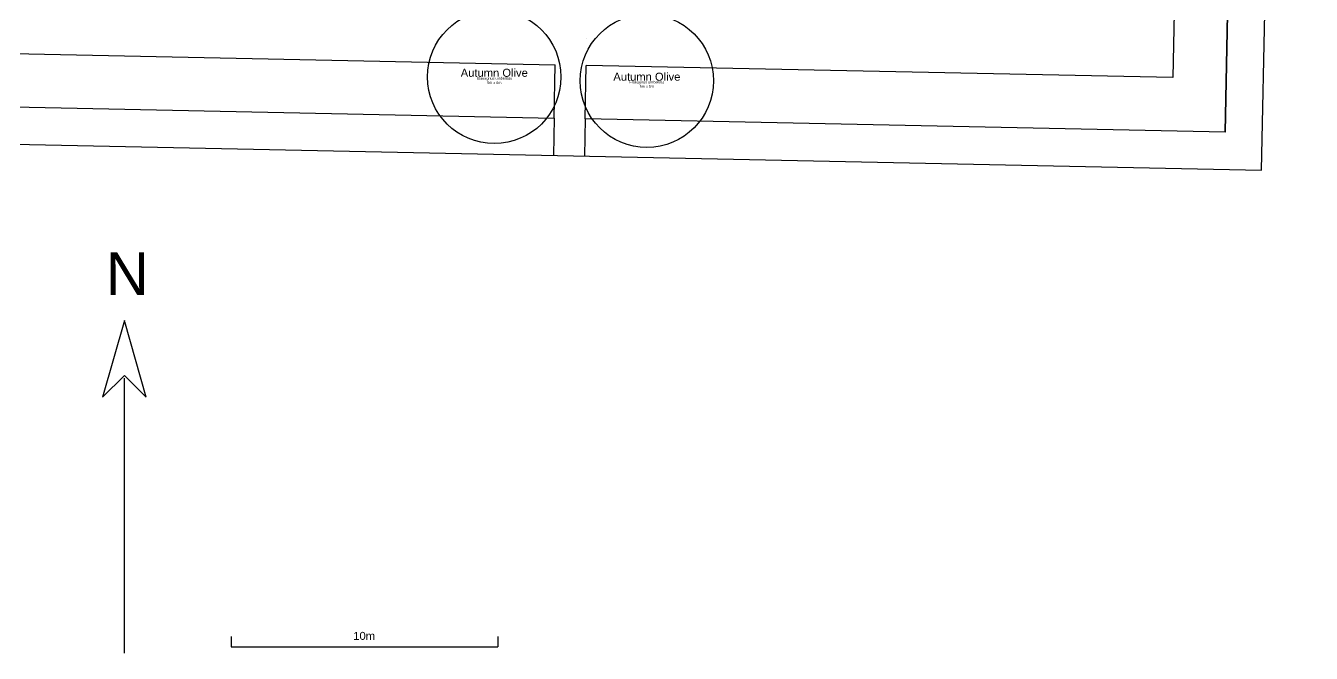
# Model space of a CAD drawing. Header units: metres. Extents: x 59 to 170, y -3 to 145.
# Drawn here: x 116.3 to 164.51, y 0 to 23.54 of the extents above; entities that cross this region are included whole.
import ezdxf

# ---------------------------------------------------------------- set-up
doc = ezdxf.new("R2010")
doc.units = ezdxf.units.M
for name, color, linetype, lineweight, true_color in [('Areas', 30, 'Continuous', 25, 0xff7f00), ('Boundary', 1, 'Continuous', 25, 0xff0000), ('Legend', 40, 'Continuous', 25, 0xffba00), ('Plant - Paused!', 1, 'Continuous', 25, 0xff0000), ('Plant - Shrub', 3, 'Continuous', 25, 0x00ff00), ('Plant label', 30, 'Continuous', 25, 0xff7f00)]:
    doc.layers.add(name, color=color, linetype=linetype, lineweight=lineweight, true_color=true_color)
doc.layers.get('Plant - Paused!').off()
doc.styles.add('textstyle18', font='')
doc.styles.add('textstyle19', font='')
doc.styles.add('textstyle42', font='')
doc.styles.add('textstyle43', font='')
doc.styles.get('textstyle18').set_extended_font_data('Arial')
doc.styles.get('textstyle19').set_extended_font_data('Arial')
doc.styles.get('textstyle42').set_extended_font_data('Arial')
doc.styles.get('textstyle43').set_extended_font_data('Arial')

# ---------------------------------------------------------------- blocks, each defined once
blk = doc.blocks.new('Legend')
at = {"layer": 'Legend'}
for p, q in [((4, 0.636), (4, 0.236)), ((14, 0.636), (14, 0.236)), ((4, 0.236), (14, 0.236))]:
    blk.add_line(p, q, dxfattribs=at)
for points in [[(0, 10.424), (0.821, 9.603), (0.015, 12.425), (0, 12.477), (-0.821, 9.603), (0, 10.424)], [(0, 0), (0, 10.32)]]:
    blk.add_lwpolyline(points, dxfattribs=at)
at = {"layer": 'Legend', "attachment_point": 2}
for s, insert, char_height, style in [('N', (0.109, 15.04), 1.6, 'textstyle19'), ('10m', (8.992, 0.803), 0.3, 'textstyle18')]:
    blk.add_mtext(s, dxfattribs=dict(at, insert=insert, char_height=char_height, style=style))
blk = doc.blocks.new('Shrub - Elaeagnus umbellata')
at = {"layer": 'Plant - Shrub'}
blk.add_circle((0, 0), 2.5, dxfattribs=at)
at = {"layer": 'Plant - Shrub', "insert": (0, 0), "char_height": 0.3, "attachment_point": 8, "line_spacing_factor": 0.971628, "style": 'textstyle43'}
blk.add_mtext('\\c32767;Autumn Olive', dxfattribs=at)
at = {"layer": 'Plant label', "insert": (0, 0), "char_height": 0.1, "attachment_point": 2, "line_spacing_factor": 0.971628, "style": 'textstyle42'}
blk.add_mtext('\\c32767;Elaeagnus umbellata\\P5m x 5m', dxfattribs=at)

msp = doc.modelspace()

# ---------------------------------------------------------------- linework, layer by layer
at = {"layer": 'Areas'}
for p, q in [((162.215, 65.536), (161.272, 19.546)), ((136.118, 20.07), (136.16, 22.07)), ((137.278, 20.046), (137.32, 22.045)), ((110.371, 20.606), (136.118, 20.07)), ((161.272, 19.546), (137.278, 20.046))]:
    msp.add_line(p, q, dxfattribs=at)
at = {"layer": 'Areas', "flags": 128}
for points in [[(160.215, 65.577), (159.314, 21.588), (137.32, 22.045)], [(85.839, 23.443), (93.877, 23.147), (110.424, 22.605), (136.16, 22.07)]]:
    msp.add_lwpolyline(points, dxfattribs=at)
msp.add_lwpolyline([(137.34, 23.045), (137.34, 23.045)], close=True, dxfattribs=at)
at = {"layer": 'Boundary'}
for p, q in [((162.643, 18.117), (164.506, 108.898)), ((161.272, 19.546), (162.235, 66.436)), ((110.371, 20.606), (136.118, 20.07)), ((136.118, 20.07), (136.089, 18.67)), ((137.278, 20.046), (137.249, 18.646)), ((161.272, 19.546), (137.278, 20.046)), ((110.325, 19.207), (162.643, 18.117))]:
    msp.add_line(p, q, dxfattribs=at)

# ---------------------------------------------------------------- block references
at = {"layer": 'Legend'}
msp.add_blockref('Legend', (120, 0), dxfattribs=at)
at = {"layer": 'Plant - Paused!'}
for p in [(133.871, 21.616), (139.593, 21.469)]:
    msp.add_blockref('Shrub - Elaeagnus umbellata', p, dxfattribs=at)

doc.saveas('drawing.dxf')
